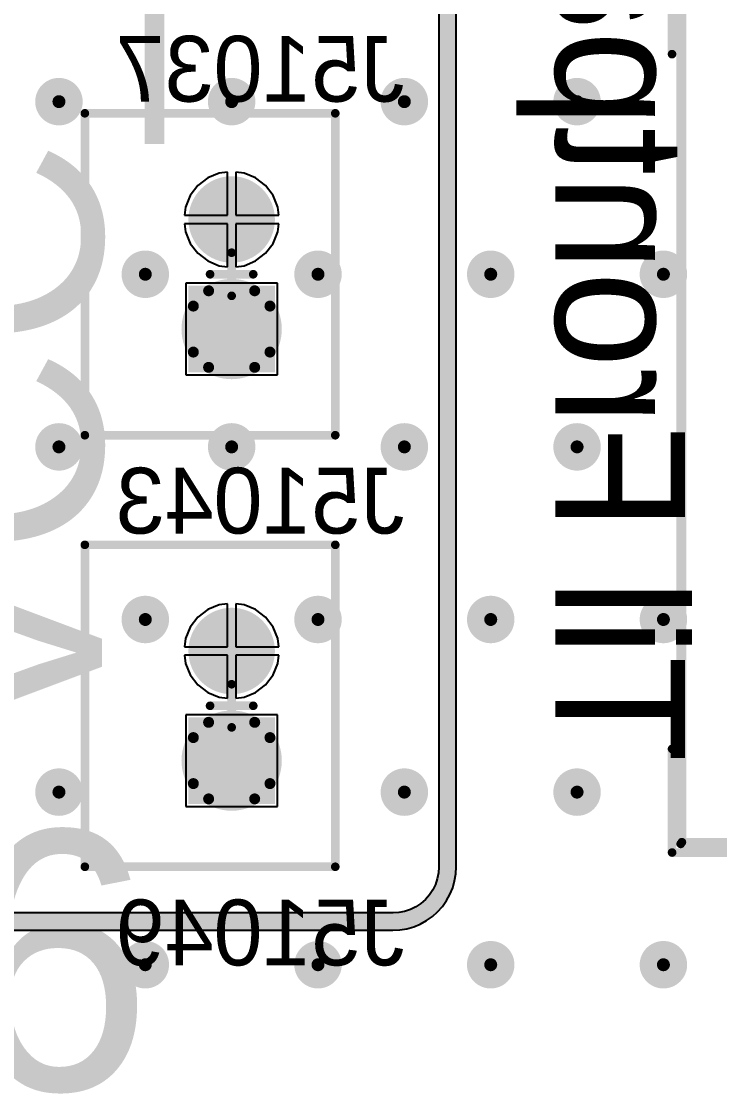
# Model space of a CAD drawing. Header units: millimetres. Extents: x 372 to 687, y 380 to 482.
# Drawn here: x 461.13 to 477.3, y 397.01 to 421.86 of the extents above; entities that cross this region are included whole.
import ezdxf

# ---------------------------------------------------------------- set-up
doc = ezdxf.new("R2010")
doc.units = ezdxf.units.MM
for name, color, linetype in [('BottomLayer', 5, 'Continuous'), ('BottomOverlay', 54, 'Continuous'), ('BottomSolder', 6, 'Continuous'), ('InternalPlane1', 76, 'Continuous'), ('InternalPlane2', 16, 'Continuous'), ('Mechanical13', 56, 'Continuous'), ('Mechanical15', 56, 'Continuous'), ('MultiLayer', 9, 'Continuous'), ('PadHoleLayer', 156, 'Continuous'), ('TopLayer', 1, 'Continuous'), ('TopOverlay', 2, 'Continuous'), ('TopSolder', 216, 'Continuous'), ('ViaHoleLayer', 16, 'Continuous')]:
    doc.layers.add(name, color=color, linetype=linetype)

# ---------------------------------------------------------------- blocks, each defined once
blk = doc.blocks.new('JST_2P_B_407')
at = {"layer": 'BottomLayer', "const_width": 0.9}
blk.add_lwpolyline([(-0.45, -1.27, 1), (0.45, -1.27, 1)], format="xyb", close=True, dxfattribs=at)
at = {"layer": 'BottomLayer'}
blk.add_solid([(-0.9, 0.37), (0.9, 0.37), (-0.9, 2.17), (0.9, 2.17)], dxfattribs=at)
at = {"layer": 'BottomSolder', "const_width": 1.002}
blk.add_lwpolyline([(-0.501, -1.27, 1), (0.501, -1.27, 1)], format="xyb", close=True, dxfattribs=at)
at = {"layer": 'BottomSolder'}
blk.add_solid([(-1.002, 0.268), (1.002, 0.268), (-1.002, 2.272), (1.002, 2.272)], dxfattribs=at)
at = {"layer": 'InternalPlane1', "const_width": 0.254}
for points in [[(-0.533, 2.157, -0.277325), (0.533, 2.157)], [(-0.887, 0.737, -0.277325), (-0.887, 1.803)], [(0.887, 1.803, -0.277325), (0.887, 0.737)], [(0.533, 0.383, -0.277325), (-0.533, 0.383)]]:
    blk.add_lwpolyline(points, format="xyb", dxfattribs=at)
at = {"layer": 'InternalPlane1'}
for points, const_width in [([(-0.597, 2.157, 1), (-0.47, 2.157, 1)], 0.127), ([(0.47, 2.157, 1), (0.597, 2.157, 1)], 0.127), ([(-0.951, 1.803, 1), (-0.824, 1.803, 1)], 0.127), ([(0.824, 1.803, 1), (0.951, 1.803, 1)], 0.127), ([(-0.951, 0.737, 1), (-0.824, 0.737, 1)], 0.127), ([(0.824, 0.737, 1), (0.951, 0.737, 1)], 0.127), ([(-0.597, 0.383, 1), (-0.47, 0.383, 1)], 0.127), ([(0.47, 0.383, 1), (0.597, 0.383, 1)], 0.127), ([(-0.4, -1.27, 1), (0.4, -1.27, 1)], 0.8)]:
    blk.add_lwpolyline(points, format="xyb", close=True, dxfattribs=dict(at, const_width=const_width))
at = {"layer": 'InternalPlane2', "const_width": 0.8}
for points in [[(-0.4, 1.27, 1), (0.4, 1.27, 1)], [(-0.4, -1.27, 1), (0.4, -1.27, 1)]]:
    blk.add_lwpolyline(points, format="xyb", close=True, dxfattribs=at)
at = {"layer": 'Mechanical15', "const_width": 0.2}
for points in [[(-2.4, 3.73), (-2.4, -3.73)], [(3.4, 3.73), (-2.4, 3.73)], [(3.4, 3.73), (3.4, -3.73)], [(0, 0.5), (0, -0.5)], [(0.5, 0), (-0.5, 0)], [(3.4, -3.73), (-2.4, -3.73)]]:
    blk.add_lwpolyline(points, dxfattribs=at)
at = {"layer": 'Mechanical15', "const_width": 0.1}
for points in [[(-2.45, 3.73, 1), (-2.35, 3.73, 1)], [(-2.45, 3.73, 1), (-2.35, 3.73, 1)], [(3.35, 3.73, 1), (3.45, 3.73, 1)], [(3.35, 3.73, 1), (3.45, 3.73, 1)], [(-0.05, 0.5, 1), (0.05, 0.5, 1)], [(-0.55, 0, 1), (-0.45, 0, 1)], [(0.45, 0, 1), (0.55, 0, 1)], [(-0.05, -0.5, 1), (0.05, -0.5, 1)], [(-2.45, -3.73, 1), (-2.35, -3.73, 1)], [(-2.45, -3.73, 1), (-2.35, -3.73, 1)], [(3.35, -3.73, 1), (3.45, -3.73, 1)], [(3.35, -3.73, 1), (3.45, -3.73, 1)]]:
    blk.add_lwpolyline(points, format="xyb", close=True, dxfattribs=at)
at = {"layer": 'MultiLayer', "const_width": 0.9}
blk.add_lwpolyline([(-0.45, -1.27, 1), (0.45, -1.27, 1)], format="xyb", close=True, dxfattribs=at)
at = {"layer": 'MultiLayer'}
blk.add_solid([(-0.9, 0.37), (0.9, 0.37), (-0.9, 2.17), (0.9, 2.17)], dxfattribs=at)
at = {"layer": 'PadHoleLayer', "const_width": 0.4}
for points in [[(-0.2, 1.27, 1), (0.2, 1.27, 1)], [(-0.2, -1.27, 1), (0.2, -1.27, 1)]]:
    blk.add_lwpolyline(points, format="xyb", close=True, dxfattribs=at)
at = {"layer": 'TopLayer', "const_width": 0.9}
blk.add_lwpolyline([(-0.45, -1.27, 1), (0.45, -1.27, 1)], format="xyb", close=True, dxfattribs=at)
at = {"layer": 'TopLayer'}
blk.add_solid([(-0.9, 0.37), (0.9, 0.37), (-0.9, 2.17), (0.9, 2.17)], dxfattribs=at)
at = {"layer": 'TopSolder', "const_width": 1.002}
blk.add_lwpolyline([(-0.501, -1.27, 1), (0.501, -1.27, 1)], format="xyb", close=True, dxfattribs=at)
at = {"layer": 'TopSolder'}
blk.add_solid([(-1.002, 0.268), (1.002, 0.268), (-1.002, 2.272), (1.002, 2.272)], dxfattribs=at)
blk = doc.blocks.new('JST_2P_B_422')
at = {"layer": 'BottomLayer', "const_width": 0.9}
blk.add_lwpolyline([(-0.45, -1.27, 1), (0.45, -1.27, 1)], format="xyb", close=True, dxfattribs=at)
at = {"layer": 'BottomLayer'}
blk.add_solid([(-0.9, 0.37), (0.9, 0.37), (-0.9, 2.17), (0.9, 2.17)], dxfattribs=at)
at = {"layer": 'BottomSolder', "const_width": 1.002}
blk.add_lwpolyline([(-0.501, -1.27, 1), (0.501, -1.27, 1)], format="xyb", close=True, dxfattribs=at)
at = {"layer": 'BottomSolder'}
blk.add_solid([(-1.002, 0.268), (1.002, 0.268), (-1.002, 2.272), (1.002, 2.272)], dxfattribs=at)
at = {"layer": 'InternalPlane1', "const_width": 0.254}
for points in [[(-0.533, 2.157, -0.277325), (0.533, 2.157)], [(-0.887, 0.737, -0.277325), (-0.887, 1.803)], [(0.887, 1.803, -0.277325), (0.887, 0.737)], [(0.533, 0.383, -0.277325), (-0.533, 0.383)]]:
    blk.add_lwpolyline(points, format="xyb", dxfattribs=at)
at = {"layer": 'InternalPlane1'}
for points, const_width in [([(-0.597, 2.157, 1), (-0.47, 2.157, 1)], 0.127), ([(0.47, 2.157, 1), (0.597, 2.157, 1)], 0.127), ([(-0.951, 1.803, 1), (-0.824, 1.803, 1)], 0.127), ([(0.824, 1.803, 1), (0.951, 1.803, 1)], 0.127), ([(-0.951, 0.737, 1), (-0.824, 0.737, 1)], 0.127), ([(0.824, 0.737, 1), (0.951, 0.737, 1)], 0.127), ([(-0.597, 0.383, 1), (-0.47, 0.383, 1)], 0.127), ([(0.47, 0.383, 1), (0.597, 0.383, 1)], 0.127), ([(-0.4, -1.27, 1), (0.4, -1.27, 1)], 0.8)]:
    blk.add_lwpolyline(points, format="xyb", close=True, dxfattribs=dict(at, const_width=const_width))
at = {"layer": 'InternalPlane2', "const_width": 0.8}
for points in [[(-0.4, 1.27, 1), (0.4, 1.27, 1)], [(-0.4, -1.27, 1), (0.4, -1.27, 1)]]:
    blk.add_lwpolyline(points, format="xyb", close=True, dxfattribs=at)
at = {"layer": 'Mechanical15', "const_width": 0.2}
for points in [[(-2.4, 3.73), (-2.4, -3.73)], [(3.4, 3.73), (-2.4, 3.73)], [(3.4, 3.73), (3.4, -3.73)], [(0, 0.5), (0, -0.5)], [(0.5, 0), (-0.5, 0)], [(3.4, -3.73), (-2.4, -3.73)]]:
    blk.add_lwpolyline(points, dxfattribs=at)
at = {"layer": 'Mechanical15', "const_width": 0.1}
for points in [[(-2.45, 3.73, 1), (-2.35, 3.73, 1)], [(-2.45, 3.73, 1), (-2.35, 3.73, 1)], [(3.35, 3.73, 1), (3.45, 3.73, 1)], [(3.35, 3.73, 1), (3.45, 3.73, 1)], [(-0.05, 0.5, 1), (0.05, 0.5, 1)], [(-0.55, 0, 1), (-0.45, 0, 1)], [(0.45, 0, 1), (0.55, 0, 1)], [(-0.05, -0.5, 1), (0.05, -0.5, 1)], [(-2.45, -3.73, 1), (-2.35, -3.73, 1)], [(-2.45, -3.73, 1), (-2.35, -3.73, 1)], [(3.35, -3.73, 1), (3.45, -3.73, 1)], [(3.35, -3.73, 1), (3.45, -3.73, 1)]]:
    blk.add_lwpolyline(points, format="xyb", close=True, dxfattribs=at)
at = {"layer": 'MultiLayer', "const_width": 0.9}
blk.add_lwpolyline([(-0.45, -1.27, 1), (0.45, -1.27, 1)], format="xyb", close=True, dxfattribs=at)
at = {"layer": 'MultiLayer'}
blk.add_solid([(-0.9, 0.37), (0.9, 0.37), (-0.9, 2.17), (0.9, 2.17)], dxfattribs=at)
at = {"layer": 'PadHoleLayer', "const_width": 0.4}
for points in [[(-0.2, 1.27, 1), (0.2, 1.27, 1)], [(-0.2, -1.27, 1), (0.2, -1.27, 1)]]:
    blk.add_lwpolyline(points, format="xyb", close=True, dxfattribs=at)
at = {"layer": 'TopLayer', "const_width": 0.9}
blk.add_lwpolyline([(-0.45, -1.27, 1), (0.45, -1.27, 1)], format="xyb", close=True, dxfattribs=at)
at = {"layer": 'TopLayer'}
blk.add_solid([(-0.9, 0.37), (0.9, 0.37), (-0.9, 2.17), (0.9, 2.17)], dxfattribs=at)
at = {"layer": 'TopSolder', "const_width": 1.002}
blk.add_lwpolyline([(-0.501, -1.27, 1), (0.501, -1.27, 1)], format="xyb", close=True, dxfattribs=at)
at = {"layer": 'TopSolder'}
blk.add_solid([(-1.002, 0.268), (1.002, 0.268), (-1.002, 2.272), (1.002, 2.272)], dxfattribs=at)
blk = doc.blocks.new('HDRV10W64P254_2X5_2030X900X900B_B_439')
at = {"layer": 'BottomLayer', "const_width": 0.9}
for points in [[(-1.72, 5.08, 1), (-0.82, 5.08, 1)], [(0.82, 5.08, 1), (1.72, 5.08, 1)], [(-1.72, 2.54, 1), (-0.82, 2.54, 1)], [(0.82, 2.54, 1), (1.72, 2.54, 1)], [(-1.72, 0, 1), (-0.82, 0, 1)], [(0.82, 0, 1), (1.72, 0, 1)], [(-1.72, -2.54, 1), (-0.82, -2.54, 1)], [(0.82, -2.54, 1), (1.72, -2.54, 1)], [(-1.72, -5.08, 1), (-0.82, -5.08, 1)], [(0.82, -5.08, 1), (1.72, -5.08, 1)]]:
    blk.add_lwpolyline(points, format="xyb", close=True, dxfattribs=at)
at = {"layer": 'BottomOverlay', "const_width": 0.2}
for points in [[(-2.4, 10.4), (-4.8, 10.4)], [(-4.8, 10.4), (-4.8, 8.1)], [(4.8, 10.4), (2.5, 10.4)], [(4.8, 10.4), (4.8, 8)], [(-4.8, -8), (-4.8, -10.4)], [(4.8, -8.1), (4.8, -10.4)], [(-2.5, -10.4), (-4.8, -10.4)], [(4.8, -10.4), (2.4, -10.4)]]:
    blk.add_lwpolyline(points, dxfattribs=at)
at = {"layer": 'BottomOverlay'}
for points, const_width in [([(-4.85, 10.4, 1), (-4.75, 10.4, 1)], 0.1), ([(-4.85, 10.4, 1), (-4.75, 10.4, 1)], 0.1), ([(-2.45, 10.4, 1), (-2.35, 10.4, 1)], 0.1), ([(2.45, 10.4, 1), (2.55, 10.4, 1)], 0.1), ([(4.75, 10.4, 1), (4.85, 10.4, 1)], 0.1), ([(4.75, 10.4, 1), (4.85, 10.4, 1)], 0.1), ([(-4.85, 8.1, 1), (-4.75, 8.1, 1)], 0.1), ([(4.75, 8, 1), (4.85, 8, 1)], 0.1), ([(-4.85, -8, 1), (-4.75, -8, 1)], 0.1), ([(4.75, -8.1, 1), (4.85, -8.1, 1)], 0.1), ([(-5.3, -10, 1), (-5.7, -10, 1)], 0.5), ([(-5.825, -10, 1), (-5.575, -10, 1)], 0.25), ([(-5.425, -10, 1), (-5.175, -10, 1)], 0.25), ([(-4.85, -10.4, 1), (-4.75, -10.4, 1)], 0.1), ([(-4.85, -10.4, 1), (-4.75, -10.4, 1)], 0.1), ([(-2.55, -10.4, 1), (-2.45, -10.4, 1)], 0.1), ([(2.35, -10.4, 1), (2.45, -10.4, 1)], 0.1), ([(4.75, -10.4, 1), (4.85, -10.4, 1)], 0.1), ([(4.75, -10.4, 1), (4.85, -10.4, 1)], 0.1)]:
    blk.add_lwpolyline(points, format="xyb", close=True, dxfattribs=dict(at, const_width=const_width))
at = {"layer": 'BottomSolder', "const_width": 1.002}
for points in [[(-1.771, 5.08, 1), (-0.769, 5.08, 1)], [(0.769, 5.08, 1), (1.771, 5.08, 1)], [(-1.771, 2.54, 1), (-0.769, 2.54, 1)], [(0.769, 2.54, 1), (1.771, 2.54, 1)], [(-1.771, 0, 1), (-0.769, 0, 1)], [(0.769, 0, 1), (1.771, 0, 1)], [(-1.771, -2.54, 1), (-0.769, -2.54, 1)], [(0.769, -2.54, 1), (1.771, -2.54, 1)], [(-1.771, -5.08, 1), (-0.769, -5.08, 1)], [(0.769, -5.08, 1), (1.771, -5.08, 1)]]:
    blk.add_lwpolyline(points, format="xyb", close=True, dxfattribs=at)
at = {"layer": 'InternalPlane1', "const_width": 0.85}
for points in [[(-1.695, 5.08, 1), (-0.845, 5.08, 1)], [(0.845, 5.08, 1), (1.695, 5.08, 1)], [(-1.695, 2.54, 1), (-0.845, 2.54, 1)], [(0.845, 2.54, 1), (1.695, 2.54, 1)], [(-1.695, 0, 1), (-0.845, 0, 1)], [(0.845, 0, 1), (1.695, 0, 1)], [(-1.695, -2.54, 1), (-0.845, -2.54, 1)], [(0.845, -2.54, 1), (1.695, -2.54, 1)], [(-1.695, -5.08, 1), (-0.845, -5.08, 1)], [(0.845, -5.08, 1), (1.695, -5.08, 1)]]:
    blk.add_lwpolyline(points, format="xyb", close=True, dxfattribs=at)
at = {"layer": 'InternalPlane2', "const_width": 0.254}
for points in [[(0.711, 6.01, -0.277325), (1.829, 6.01)], [(0.34, 4.521, -0.277325), (0.34, 5.639)], [(2.2, 5.639, -0.277325), (2.2, 4.521)], [(1.829, 4.15, -0.277325), (0.711, 4.15)], [(0.711, 3.47, -0.277325), (1.829, 3.47)], [(0.34, 1.981, -0.277325), (0.34, 3.099)], [(2.2, 3.099, -0.277325), (2.2, 1.981)], [(1.829, 1.61, -0.277325), (0.711, 1.61)]]:
    blk.add_lwpolyline(points, format="xyb", dxfattribs=at)
at = {"layer": 'InternalPlane2'}
for points, const_width in [([(0.648, 6.01, 1), (0.775, 6.01, 1)], 0.127), ([(1.765, 6.01, 1), (1.892, 6.01, 1)], 0.127), ([(-1.695, 5.08, 1), (-0.845, 5.08, 1)], 0.85), ([(0.276, 5.639, 1), (0.403, 5.639, 1)], 0.127), ([(2.137, 5.639, 1), (2.264, 5.639, 1)], 0.127), ([(0.276, 4.521, 1), (0.403, 4.521, 1)], 0.127), ([(2.137, 4.521, 1), (2.264, 4.521, 1)], 0.127), ([(0.648, 4.15, 1), (0.775, 4.15, 1)], 0.127), ([(1.765, 4.15, 1), (1.892, 4.15, 1)], 0.127), ([(0.648, 3.47, 1), (0.775, 3.47, 1)], 0.127), ([(1.765, 3.47, 1), (1.892, 3.47, 1)], 0.127), ([(-1.695, 2.54, 1), (-0.845, 2.54, 1)], 0.85), ([(0.276, 3.099, 1), (0.403, 3.099, 1)], 0.127), ([(2.137, 3.099, 1), (2.264, 3.099, 1)], 0.127), ([(0.276, 1.981, 1), (0.403, 1.981, 1)], 0.127), ([(2.137, 1.981, 1), (2.264, 1.981, 1)], 0.127), ([(0.648, 1.61, 1), (0.775, 1.61, 1)], 0.127), ([(1.765, 1.61, 1), (1.892, 1.61, 1)], 0.127), ([(-1.695, 0, 1), (-0.845, 0, 1)], 0.85), ([(0.845, 0, 1), (1.695, 0, 1)], 0.85), ([(-1.695, -2.54, 1), (-0.845, -2.54, 1)], 0.85), ([(0.845, -2.54, 1), (1.695, -2.54, 1)], 0.85), ([(-1.695, -5.08, 1), (-0.845, -5.08, 1)], 0.85), ([(0.845, -5.08, 1), (1.695, -5.08, 1)], 0.85)]:
    blk.add_lwpolyline(points, format="xyb", close=True, dxfattribs=dict(at, const_width=const_width))
at = {"layer": 'Mechanical13', "const_width": 0.2}
for points in [[(-4.572, 10.16), (-4.572, -10.16)], [(4.572, 10.16), (-4.572, 10.16)], [(4.572, 10.16), (4.572, -10.16)], [(4.572, -10.16), (-4.572, -10.16)]]:
    blk.add_lwpolyline(points, dxfattribs=at)
at = {"layer": 'Mechanical13', "const_width": 0.1}
for points in [[(-4.622, 10.16, 1), (-4.522, 10.16, 1)], [(-4.622, 10.16, 1), (-4.522, 10.16, 1)], [(4.522, 10.16, 1), (4.622, 10.16, 1)], [(4.522, 10.16, 1), (4.622, 10.16, 1)], [(-4.622, -10.16, 1), (-4.522, -10.16, 1)], [(-4.622, -10.16, 1), (-4.522, -10.16, 1)], [(4.522, -10.16, 1), (4.622, -10.16, 1)], [(4.522, -10.16, 1), (4.622, -10.16, 1)]]:
    blk.add_lwpolyline(points, format="xyb", close=True, dxfattribs=at)
at = {"layer": 'Mechanical15', "const_width": 0.2}
for points in [[(-4.6, 10.2), (-4.6, -10.2)], [(4.6, 10.2), (-4.6, 10.2)], [(4.6, 10.2), (4.6, -10.2)], [(0, 0.5), (0, -0.5)], [(0.5, 0), (-0.5, 0)], [(4.6, -10.2), (-4.6, -10.2)]]:
    blk.add_lwpolyline(points, dxfattribs=at)
at = {"layer": 'Mechanical15', "const_width": 0.1}
for points in [[(-4.65, 10.2, 1), (-4.55, 10.2, 1)], [(-4.65, 10.2, 1), (-4.55, 10.2, 1)], [(4.55, 10.2, 1), (4.65, 10.2, 1)], [(4.55, 10.2, 1), (4.65, 10.2, 1)], [(-0.05, 0.5, 1), (0.05, 0.5, 1)], [(-0.55, 0, 1), (-0.45, 0, 1)], [(0.45, 0, 1), (0.55, 0, 1)], [(-0.05, -0.5, 1), (0.05, -0.5, 1)], [(-4.65, -10.2, 1), (-4.55, -10.2, 1)], [(-4.65, -10.2, 1), (-4.55, -10.2, 1)], [(4.55, -10.2, 1), (4.65, -10.2, 1)], [(4.55, -10.2, 1), (4.65, -10.2, 1)]]:
    blk.add_lwpolyline(points, format="xyb", close=True, dxfattribs=at)
at = {"layer": 'MultiLayer', "const_width": 0.9}
for points in [[(-1.72, 5.08, 1), (-0.82, 5.08, 1)], [(0.82, 5.08, 1), (1.72, 5.08, 1)], [(-1.72, 2.54, 1), (-0.82, 2.54, 1)], [(0.82, 2.54, 1), (1.72, 2.54, 1)], [(-1.72, 0, 1), (-0.82, 0, 1)], [(0.82, 0, 1), (1.72, 0, 1)], [(-1.72, -2.54, 1), (-0.82, -2.54, 1)], [(0.82, -2.54, 1), (1.72, -2.54, 1)], [(-1.72, -5.08, 1), (-0.82, -5.08, 1)], [(0.82, -5.08, 1), (1.72, -5.08, 1)]]:
    blk.add_lwpolyline(points, format="xyb", close=True, dxfattribs=at)
at = {"layer": 'PadHoleLayer', "const_width": 0.45}
for points in [[(-1.495, 5.08, 1), (-1.045, 5.08, 1)], [(1.045, 5.08, 1), (1.495, 5.08, 1)], [(-1.495, 2.54, 1), (-1.045, 2.54, 1)], [(1.045, 2.54, 1), (1.495, 2.54, 1)], [(-1.495, 0, 1), (-1.045, 0, 1)], [(1.045, 0, 1), (1.495, 0, 1)], [(-1.495, -2.54, 1), (-1.045, -2.54, 1)], [(1.045, -2.54, 1), (1.495, -2.54, 1)], [(-1.495, -5.08, 1), (-1.045, -5.08, 1)], [(1.045, -5.08, 1), (1.495, -5.08, 1)]]:
    blk.add_lwpolyline(points, format="xyb", close=True, dxfattribs=at)
at = {"layer": 'TopLayer', "const_width": 0.9}
for points in [[(-1.72, 5.08, 1), (-0.82, 5.08, 1)], [(0.82, 5.08, 1), (1.72, 5.08, 1)], [(-1.72, 2.54, 1), (-0.82, 2.54, 1)], [(0.82, 2.54, 1), (1.72, 2.54, 1)], [(-1.72, 0, 1), (-0.82, 0, 1)], [(0.82, 0, 1), (1.72, 0, 1)], [(-1.72, -2.54, 1), (-0.82, -2.54, 1)], [(0.82, -2.54, 1), (1.72, -2.54, 1)], [(-1.72, -5.08, 1), (-0.82, -5.08, 1)], [(0.82, -5.08, 1), (1.72, -5.08, 1)]]:
    blk.add_lwpolyline(points, format="xyb", close=True, dxfattribs=at)
at = {"layer": 'TopSolder', "const_width": 1.002}
for points in [[(-1.771, 5.08, 1), (-0.769, 5.08, 1)], [(0.769, 5.08, 1), (1.771, 5.08, 1)], [(-1.771, 2.54, 1), (-0.769, 2.54, 1)], [(0.769, 2.54, 1), (1.771, 2.54, 1)], [(-1.771, 0, 1), (-0.769, 0, 1)], [(0.769, 0, 1), (1.771, 0, 1)], [(-1.771, -2.54, 1), (-0.769, -2.54, 1)], [(0.769, -2.54, 1), (1.771, -2.54, 1)], [(-1.771, -5.08, 1), (-0.769, -5.08, 1)], [(0.769, -5.08, 1), (1.771, -5.08, 1)]]:
    blk.add_lwpolyline(points, format="xyb", close=True, dxfattribs=at)

msp = doc.modelspace()

# ---------------------------------------------------------------- linework, layer by layer
at = {"layer": 'BottomLayer'}
for p, q in [((465.9, 418.366), (465.713, 418.342)), ((465.9, 417.37), (465.9, 418.366)), ((466.287, 418.342), (466.1, 418.366)), ((466.1, 418.366), (466.1, 417.37)), ((465.445, 418.231), (465.215, 418.055)), ((465.713, 418.342), (465.445, 418.231)), ((466.555, 418.231), (466.287, 418.342)), ((466.785, 418.055), (466.555, 418.231)), ((465.215, 418.055), (465.039, 417.825)), ((466.961, 417.825), (466.785, 418.055)), ((465.039, 417.825), (464.928, 417.557)), ((467.072, 417.557), (466.961, 417.825)), ((464.928, 417.557), (464.904, 417.37)), ((467.096, 417.37), (467.072, 417.557)), ((464.904, 417.37), (465.9, 417.37)), ((465.9, 417.17), (464.904, 417.17)), ((464.904, 417.17), (464.928, 416.983)), ((465.9, 416.174), (465.9, 417.17)), ((466.1, 417.37), (467.096, 417.37)), ((467.096, 417.17), (466.1, 417.17)), ((466.1, 417.17), (466.1, 416.174)), ((467.072, 416.983), (467.096, 417.17)), ((464.928, 416.983), (465.039, 416.715)), ((466.961, 416.715), (467.072, 416.983)), ((465.039, 416.715), (465.215, 416.485)), ((466.785, 416.485), (466.961, 416.715)), ((465.215, 416.485), (465.445, 416.309)), ((466.555, 416.309), (466.785, 416.485)), ((465.445, 416.309), (465.713, 416.198)), ((465.713, 416.198), (465.9, 416.174)), ((466.1, 416.174), (466.287, 416.198)), ((466.287, 416.198), (466.555, 416.309)), ((467.06, 415.79), (464.94, 415.79)), ((464.94, 415.79), (464.94, 413.67)), ((467.06, 413.67), (467.06, 415.79)), ((464.94, 413.67), (467.06, 413.67)), ((465.445, 408.231), (465.215, 408.055)), ((465.713, 408.342), (465.445, 408.231)), ((465.9, 408.366), (465.713, 408.342)), ((465.9, 407.37), (465.9, 408.366)), ((466.287, 408.342), (466.1, 408.366)), ((466.1, 408.366), (466.1, 407.37)), ((466.555, 408.231), (466.287, 408.342)), ((466.785, 408.055), (466.555, 408.231)), ((465.215, 408.055), (465.039, 407.825)), ((466.961, 407.825), (466.785, 408.055)), ((465.039, 407.825), (464.928, 407.557)), ((467.072, 407.557), (466.961, 407.825)), ((464.928, 407.557), (464.904, 407.37)), ((467.096, 407.37), (467.072, 407.557)), ((464.904, 407.37), (465.9, 407.37)), ((466.1, 407.37), (467.096, 407.37)), ((465.9, 407.17), (464.904, 407.17)), ((464.904, 407.17), (464.928, 406.983)), ((464.928, 406.983), (465.039, 406.715)), ((465.9, 406.174), (465.9, 407.17)), ((467.096, 407.17), (466.1, 407.17)), ((466.1, 407.17), (466.1, 406.174)), ((466.961, 406.715), (467.072, 406.983)), ((467.072, 406.983), (467.096, 407.17)), ((465.039, 406.715), (465.215, 406.485)), ((466.785, 406.485), (466.961, 406.715)), ((465.215, 406.485), (465.445, 406.309)), ((466.555, 406.309), (466.785, 406.485)), ((465.445, 406.309), (465.713, 406.198)), ((465.713, 406.198), (465.9, 406.174)), ((466.1, 406.174), (466.287, 406.198)), ((466.287, 406.198), (466.555, 406.309)), ((467.06, 405.79), (464.94, 405.79)), ((464.94, 405.79), (464.94, 403.67)), ((467.06, 403.67), (467.06, 405.79)), ((464.94, 403.67), (467.06, 403.67))]:
    msp.add_line(p, q, dxfattribs=at)
at = {"layer": 'BottomLayer', "const_width": 0.3}
for points in [[(461.85, 420, 1), (462.15, 420, 1)], [(465.85, 420, 1), (466.15, 420, 1)], [(469.85, 420, 1), (470.15, 420, 1)], [(473.85, 420, 1), (474.15, 420, 1)], [(463.85, 416, 1), (464.15, 416, 1)], [(467.85, 416, 1), (468.15, 416, 1)], [(471.85, 416, 1), (472.15, 416, 1)], [(475.85, 416, 1), (476.15, 416, 1)], [(461.85, 412, 1), (462.15, 412, 1)], [(465.85, 412, 1), (466.15, 412, 1)], [(469.85, 412, 1), (470.15, 412, 1)], [(473.85, 412, 1), (474.15, 412, 1)], [(463.85, 408, 1), (464.15, 408, 1)], [(467.85, 408, 1), (468.15, 408, 1)], [(471.85, 408, 1), (472.15, 408, 1)], [(475.85, 408, 1), (476.15, 408, 1)], [(461.85, 404, 1), (462.15, 404, 1)], [(469.85, 404, 1), (470.15, 404, 1)], [(473.85, 404, 1), (474.15, 404, 1)], [(463.85, 400, 1), (464.15, 400, 1)], [(467.85, 400, 1), (468.15, 400, 1)], [(471.85, 400, 1), (472.15, 400, 1)], [(475.85, 400, 1), (476.15, 400, 1)]]:
    msp.add_lwpolyline(points, format="xyb", close=True, dxfattribs=at)
at = {"layer": 'InternalPlane1'}
for p, q in [((470.798, 429.73), (470.798, 416)), ((471.202, 416), (471.202, 429.73)), ((470.798, 416), (470.798, 406)), ((471.202, 406), (471.202, 416)), ((470.798, 406), (470.798, 402.27)), ((471.202, 402.27), (471.202, 406)), ((470.799, 402.263), (470.791, 402.13)), ((470.798, 402.27), (470.799, 402.263)), ((471.193, 402.105), (471.202, 402.27)), ((471.202, 402.27), (471.202, 402.27)), ((470.763, 401.993), (470.718, 401.861)), ((470.791, 402.13), (470.763, 401.993)), ((471.165, 401.942), (471.193, 402.105)), ((470.656, 401.735), (470.579, 401.619)), ((470.718, 401.861), (470.656, 401.735)), ((471.057, 401.631), (471.12, 401.784)), ((471.12, 401.784), (471.165, 401.942)), ((470.486, 401.514), (470.381, 401.421)), ((470.579, 401.619), (470.486, 401.514)), ((470.881, 401.352), (470.977, 401.487)), ((470.977, 401.487), (471.057, 401.631)), ((470.007, 401.237), (469.87, 401.209)), ((470.139, 401.282), (470.007, 401.237)), ((470.265, 401.344), (470.139, 401.282)), ((470.381, 401.421), (470.265, 401.344)), ((470.648, 401.119), (470.771, 401.229)), ((470.771, 401.229), (470.881, 401.352)), ((469.73, 401.202), (447.27, 401.202)), ((469.737, 401.201), (469.73, 401.202)), ((469.87, 401.209), (469.737, 401.201)), ((470.369, 400.943), (470.513, 401.023)), ((470.513, 401.023), (470.648, 401.119)), ((447.27, 400.798), (469.73, 400.798)), ((469.73, 400.798), (469.895, 400.807)), ((469.73, 400.798), (469.73, 400.798)), ((469.895, 400.807), (470.058, 400.835)), ((470.058, 400.835), (470.216, 400.88)), ((470.216, 400.88), (470.369, 400.943))]:
    msp.add_line(p, q, dxfattribs=at)
at = {"layer": 'InternalPlane1', "const_width": 0.4}
for points in [[(471, 416), (471, 429.73)], [(471, 406), (471, 416)], [(471, 402.27), (471, 406)], [(447.27, 401), (469.73, 401)]]:
    msp.add_lwpolyline(points, dxfattribs=at)
at = {"layer": 'InternalPlane1'}
for points, const_width in [([(461.725, 420, 1), (462.275, 420, 1)], 0.55), ([(465.725, 420, 1), (466.275, 420, 1)], 0.55), ([(469.725, 420, 1), (470.275, 420, 1)], 0.55), ([(473.725, 420, 1), (474.275, 420, 1)], 0.55), ([(463.725, 416, 1), (464.275, 416, 1)], 0.55), ([(467.725, 416, 1), (468.275, 416, 1)], 0.55), ([(471.725, 416, 1), (472.275, 416, 1)], 0.55), ([(475.725, 416, 1), (476.275, 416, 1)], 0.55), ([(470.9, 416, 1), (471.1, 416, 1)], 0.2), ([(470.9, 416, 1), (471.1, 416, 1)], 0.2), ([(461.725, 412, 1), (462.275, 412, 1)], 0.55), ([(465.725, 412, 1), (466.275, 412, 1)], 0.55), ([(469.725, 412, 1), (470.275, 412, 1)], 0.55), ([(473.725, 412, 1), (474.275, 412, 1)], 0.55), ([(463.725, 408, 1), (464.275, 408, 1)], 0.55), ([(467.725, 408, 1), (468.275, 408, 1)], 0.55), ([(471.725, 408, 1), (472.275, 408, 1)], 0.55), ([(475.725, 408, 1), (476.275, 408, 1)], 0.55), ([(470.9, 406, 1), (471.1, 406, 1)], 0.2), ([(470.9, 406, 1), (471.1, 406, 1)], 0.2), ([(461.725, 404, 1), (462.275, 404, 1)], 0.55), ([(469.725, 404, 1), (470.275, 404, 1)], 0.55), ([(473.725, 404, 1), (474.275, 404, 1)], 0.55), ([(470.9, 402.27, 1), (471.1, 402.27, 1)], 0.2), ([(470.9, 402.27, 1), (471.1, 402.27, 1)], 0.2), ([(469.63, 401, 1), (469.83, 401, 1)], 0.2), ([(469.63, 401, 1), (469.83, 401, 1)], 0.2), ([(463.725, 400, 1), (464.275, 400, 1)], 0.55), ([(467.725, 400, 1), (468.275, 400, 1)], 0.55), ([(471.725, 400, 1), (472.275, 400, 1)], 0.55), ([(475.725, 400, 1), (476.275, 400, 1)], 0.55)]:
    msp.add_lwpolyline(points, format="xyb", close=True, dxfattribs=dict(at, const_width=const_width))
at = {"layer": 'InternalPlane1', "const_width": 0.4}
msp.add_lwpolyline([(471, 402.27, -0.414214), (469.73, 401)], format="xyb", dxfattribs=at)
at = {"layer": 'InternalPlane2', "const_width": 0.55}
for points in [[(461.725, 420, 1), (462.275, 420, 1)], [(465.725, 420, 1), (466.275, 420, 1)], [(469.725, 420, 1), (470.275, 420, 1)], [(473.725, 420, 1), (474.275, 420, 1)], [(463.725, 416, 1), (464.275, 416, 1)], [(467.725, 416, 1), (468.275, 416, 1)], [(471.725, 416, 1), (472.275, 416, 1)], [(475.725, 416, 1), (476.275, 416, 1)], [(461.725, 412, 1), (462.275, 412, 1)], [(465.725, 412, 1), (466.275, 412, 1)], [(469.725, 412, 1), (470.275, 412, 1)], [(473.725, 412, 1), (474.275, 412, 1)], [(463.725, 408, 1), (464.275, 408, 1)], [(467.725, 408, 1), (468.275, 408, 1)], [(471.725, 408, 1), (472.275, 408, 1)], [(475.725, 408, 1), (476.275, 408, 1)], [(461.725, 404, 1), (462.275, 404, 1)], [(469.725, 404, 1), (470.275, 404, 1)], [(473.725, 404, 1), (474.275, 404, 1)], [(463.725, 400, 1), (464.275, 400, 1)], [(467.725, 400, 1), (468.275, 400, 1)], [(471.725, 400, 1), (472.275, 400, 1)], [(475.725, 400, 1), (476.275, 400, 1)]]:
    msp.add_lwpolyline(points, format="xyb", close=True, dxfattribs=at)
at = {"layer": 'MultiLayer', "const_width": 0.3}
for points in [[(461.85, 420, 1), (462.15, 420, 1)], [(465.85, 420, 1), (466.15, 420, 1)], [(469.85, 420, 1), (470.15, 420, 1)], [(473.85, 420, 1), (474.15, 420, 1)], [(463.85, 416, 1), (464.15, 416, 1)], [(467.85, 416, 1), (468.15, 416, 1)], [(471.85, 416, 1), (472.15, 416, 1)], [(475.85, 416, 1), (476.15, 416, 1)], [(461.85, 412, 1), (462.15, 412, 1)], [(465.85, 412, 1), (466.15, 412, 1)], [(469.85, 412, 1), (470.15, 412, 1)], [(473.85, 412, 1), (474.15, 412, 1)], [(463.85, 408, 1), (464.15, 408, 1)], [(467.85, 408, 1), (468.15, 408, 1)], [(471.85, 408, 1), (472.15, 408, 1)], [(475.85, 408, 1), (476.15, 408, 1)], [(461.85, 404, 1), (462.15, 404, 1)], [(469.85, 404, 1), (470.15, 404, 1)], [(473.85, 404, 1), (474.15, 404, 1)], [(463.85, 400, 1), (464.15, 400, 1)], [(467.85, 400, 1), (468.15, 400, 1)], [(471.85, 400, 1), (472.15, 400, 1)], [(475.85, 400, 1), (476.15, 400, 1)]]:
    msp.add_lwpolyline(points, format="xyb", close=True, dxfattribs=at)
at = {"layer": 'TopLayer'}
for p, q in [((465.9, 418.366), (465.713, 418.342)), ((465.9, 417.37), (465.9, 418.366)), ((466.287, 418.342), (466.1, 418.366)), ((466.1, 418.366), (466.1, 417.37)), ((465.445, 418.231), (465.215, 418.055)), ((465.713, 418.342), (465.445, 418.231)), ((466.555, 418.231), (466.287, 418.342)), ((466.785, 418.055), (466.555, 418.231)), ((465.215, 418.055), (465.039, 417.825)), ((466.961, 417.825), (466.785, 418.055)), ((465.039, 417.825), (464.928, 417.557)), ((467.072, 417.557), (466.961, 417.825)), ((464.928, 417.557), (464.904, 417.37)), ((467.096, 417.37), (467.072, 417.557)), ((464.904, 417.37), (465.9, 417.37)), ((465.9, 417.17), (464.904, 417.17)), ((464.904, 417.17), (464.928, 416.983)), ((465.9, 416.174), (465.9, 417.17)), ((466.1, 417.37), (467.096, 417.37)), ((467.096, 417.17), (466.1, 417.17)), ((466.1, 417.17), (466.1, 416.174)), ((467.072, 416.983), (467.096, 417.17)), ((464.928, 416.983), (465.039, 416.715)), ((466.961, 416.715), (467.072, 416.983)), ((465.039, 416.715), (465.215, 416.485)), ((466.785, 416.485), (466.961, 416.715)), ((465.215, 416.485), (465.445, 416.309)), ((466.555, 416.309), (466.785, 416.485)), ((465.445, 416.309), (465.713, 416.198)), ((465.713, 416.198), (465.9, 416.174)), ((466.1, 416.174), (466.287, 416.198)), ((466.287, 416.198), (466.555, 416.309)), ((467.06, 415.79), (464.94, 415.79)), ((464.94, 415.79), (464.94, 413.67)), ((467.06, 413.67), (467.06, 415.79)), ((464.94, 413.67), (467.06, 413.67)), ((465.445, 408.231), (465.215, 408.055)), ((465.713, 408.342), (465.445, 408.231)), ((465.9, 408.366), (465.713, 408.342)), ((465.9, 407.37), (465.9, 408.366)), ((466.287, 408.342), (466.1, 408.366)), ((466.1, 408.366), (466.1, 407.37)), ((466.555, 408.231), (466.287, 408.342)), ((466.785, 408.055), (466.555, 408.231)), ((465.215, 408.055), (465.039, 407.825)), ((466.961, 407.825), (466.785, 408.055)), ((465.039, 407.825), (464.928, 407.557)), ((467.072, 407.557), (466.961, 407.825)), ((464.928, 407.557), (464.904, 407.37)), ((467.096, 407.37), (467.072, 407.557)), ((464.904, 407.37), (465.9, 407.37)), ((466.1, 407.37), (467.096, 407.37)), ((465.9, 407.17), (464.904, 407.17)), ((464.904, 407.17), (464.928, 406.983)), ((464.928, 406.983), (465.039, 406.715)), ((465.9, 406.174), (465.9, 407.17)), ((467.096, 407.17), (466.1, 407.17)), ((466.1, 407.17), (466.1, 406.174)), ((466.961, 406.715), (467.072, 406.983)), ((467.072, 406.983), (467.096, 407.17)), ((465.039, 406.715), (465.215, 406.485)), ((466.785, 406.485), (466.961, 406.715)), ((465.215, 406.485), (465.445, 406.309)), ((466.555, 406.309), (466.785, 406.485)), ((465.445, 406.309), (465.713, 406.198)), ((465.713, 406.198), (465.9, 406.174)), ((466.1, 406.174), (466.287, 406.198)), ((466.287, 406.198), (466.555, 406.309)), ((467.06, 405.79), (464.94, 405.79)), ((464.94, 405.79), (464.94, 403.67)), ((467.06, 403.67), (467.06, 405.79)), ((464.94, 403.67), (467.06, 403.67))]:
    msp.add_line(p, q, dxfattribs=at)
at = {"layer": 'TopLayer', "const_width": 0.3}
for points in [[(461.85, 420, 1), (462.15, 420, 1)], [(465.85, 420, 1), (466.15, 420, 1)], [(469.85, 420, 1), (470.15, 420, 1)], [(473.85, 420, 1), (474.15, 420, 1)], [(463.85, 416, 1), (464.15, 416, 1)], [(467.85, 416, 1), (468.15, 416, 1)], [(471.85, 416, 1), (472.15, 416, 1)], [(475.85, 416, 1), (476.15, 416, 1)], [(461.85, 412, 1), (462.15, 412, 1)], [(465.85, 412, 1), (466.15, 412, 1)], [(469.85, 412, 1), (470.15, 412, 1)], [(473.85, 412, 1), (474.15, 412, 1)], [(463.85, 408, 1), (464.15, 408, 1)], [(467.85, 408, 1), (468.15, 408, 1)], [(471.85, 408, 1), (472.15, 408, 1)], [(475.85, 408, 1), (476.15, 408, 1)], [(461.85, 404, 1), (462.15, 404, 1)], [(469.85, 404, 1), (470.15, 404, 1)], [(473.85, 404, 1), (474.15, 404, 1)], [(463.85, 400, 1), (464.15, 400, 1)], [(467.85, 400, 1), (468.15, 400, 1)], [(471.85, 400, 1), (472.15, 400, 1)], [(475.85, 400, 1), (476.15, 400, 1)]]:
    msp.add_lwpolyline(points, format="xyb", close=True, dxfattribs=at)
at = {"layer": 'ViaHoleLayer', "const_width": 0.15}
for points in [[(461.925, 420, 1), (462.075, 420, 1)], [(465.925, 420, 1), (466.075, 420, 1)], [(469.925, 420, 1), (470.075, 420, 1)], [(473.925, 420, 1), (474.075, 420, 1)], [(463.925, 416, 1), (464.075, 416, 1)], [(467.925, 416, 1), (468.075, 416, 1)], [(471.925, 416, 1), (472.075, 416, 1)], [(475.925, 416, 1), (476.075, 416, 1)], [(461.925, 412, 1), (462.075, 412, 1)], [(465.925, 412, 1), (466.075, 412, 1)], [(469.925, 412, 1), (470.075, 412, 1)], [(473.925, 412, 1), (474.075, 412, 1)], [(463.925, 408, 1), (464.075, 408, 1)], [(467.925, 408, 1), (468.075, 408, 1)], [(471.925, 408, 1), (472.075, 408, 1)], [(475.925, 408, 1), (476.075, 408, 1)], [(461.925, 404, 1), (462.075, 404, 1)], [(469.925, 404, 1), (470.075, 404, 1)], [(473.925, 404, 1), (474.075, 404, 1)], [(463.925, 400, 1), (464.075, 400, 1)], [(467.925, 400, 1), (468.075, 400, 1)], [(471.925, 400, 1), (472.075, 400, 1)], [(475.925, 400, 1), (476.075, 400, 1)]]:
    msp.add_lwpolyline(points, format="xyb", close=True, dxfattribs=at)

# ---------------------------------------------------------------- block references
at = {"rotation": 180}
for name, p in [('HDRV10W64P254_2X5_2030X900X900B_B_439', (481, 413)), ('JST_2P_B_422', (466, 416)), ('JST_2P_B_407', (466, 406))]:
    msp.add_blockref(name, p, dxfattribs=at)

# ---------------------------------------------------------------- texts
at = {"layer": 'BottomOverlay', "text_generation_flag": 2}
msp.add_text('Til Frontpanel', height=3, rotation=270, dxfattribs=at).set_placement((473.5, 404.7))
for s, p in [('J51037', (470, 420)), ('J51043', (470, 409.992)), ('J51049', (470, 399.985))]:
    msp.add_text(s, height=1.524, dxfattribs=at).set_placement(p)
at = {"layer": 'TopOverlay'}
for s, height, rotation, p in [('VCC_P18V', 5, 90, (463, 405)), ('6', 6, 360, (459.7, 397.1))]:
    msp.add_text(s, height=height, rotation=rotation, dxfattribs=at).set_placement(p)

doc.saveas('drawing.dxf')
